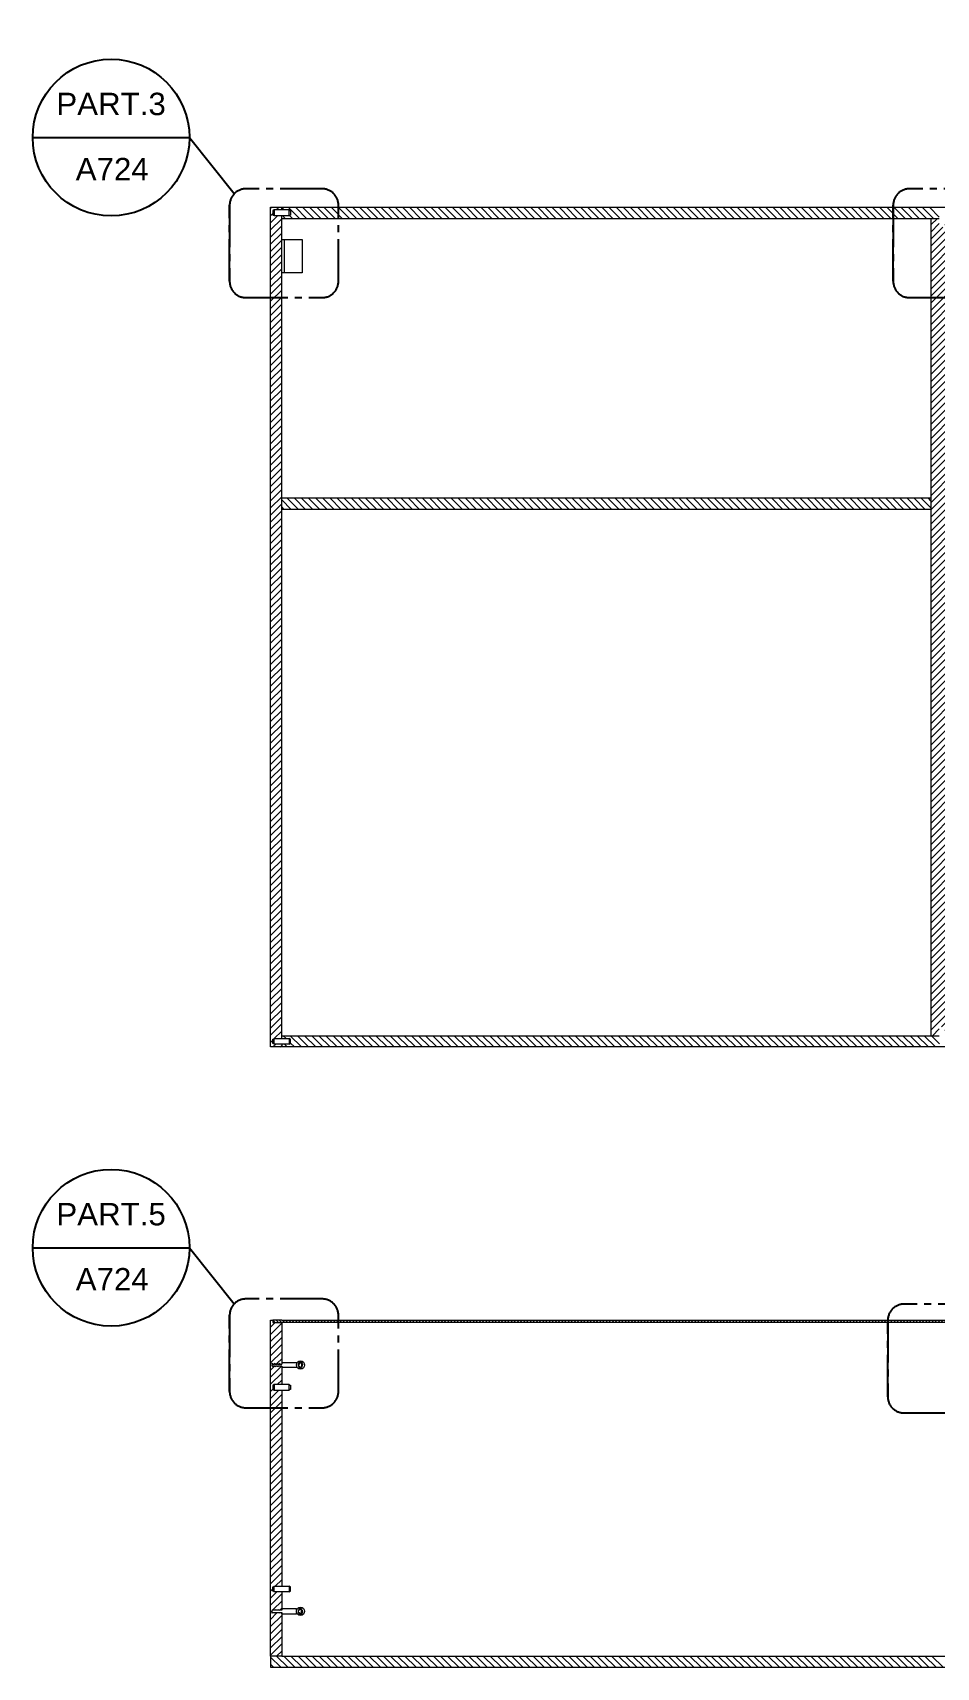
# Model space of a CAD drawing. Header units: inches. Extents: x 71 to 1987, y -506 to 120.
# Drawn here: x 887.3 to 968, y -166.8 to -20.8 of the extents above; entities that cross this region are included whole.
import ezdxf
from ezdxf.enums import TextEntityAlignment as Align

# ---------------------------------------------------------------- set-up
doc = ezdxf.new("R2010")
doc.units = ezdxf.units.IN
doc.header["$MEASUREMENT"] = 0
doc.linetypes.add('ACAD_ISO04W100', pattern=[30, 24, -3, 0, -3])
doc.linetypes.add('CENTER2', pattern=[1.125, 0.75, -0.125, 0.125, -0.125])
doc.layers.add('A-SECT A-MCUT', color=7, linetype='Continuous', lineweight=35)
doc.layers.add('assi', color=4, linetype='ACAD_ISO04W100')
doc.layers.add('viti', color=6, linetype='Continuous')
doc.styles.add('ARIAL', font='arial.ttf')

msp = doc.modelspace()

# ---------------------------------------------------------------- hatches: boundary and pattern name
at = {"layer": 'assi'}
h = msp.add_hatch(dxfattribs=at)
h.set_pattern_fill('ANSI31', color=256, scale=3.6)
h.paths.add_polyline_path([(910.3, 56.15), (910.14, 56.15), (910.12, 56.08), (910.08, 56.11), (910.1, 56.15), (909.93, 56.15), (909.9, 56.08), (909.87, 56.11), (909.88, 56.15), (909.71, 56.15), (909.68, 56.08), (909.65, 56.11), (909.67, 56.15), (909.49, 56.15), (909.47, 56.08), (909.44, 56.11), (909.45, 56.14, -0.339949), (909.44, 56.34), (909.51, 56.34), (909.54, 56.42), (909.57, 56.39), (909.56, 56.34), (909.73, 56.34), (909.76, 56.42), (909.79, 56.39), (909.77, 56.34), (909.95, 56.34), (909.97, 56.42), (910, 56.39), (909.99, 56.34), (910.16, 56.34), (910.19, 56.42), (910.22, 56.39), (910.2, 56.34), (910.3, 56.34), (910.3, 56.47), (910.3, 56.75), (909.3, 56.75), (909.3, 48.51), (910.3, 48.51)])
h.paths.add_polyline_path([(910.3, 48.51), (909.3, 48.51), (909.3, -18.25), (910.3, -18.25), (910.3, -17.85), (910.2, -17.85), (910.22, -17.89), (910.19, -17.92), (910.15, -17.85), (909.99, -17.85), (910, -17.89), (909.98, -17.92), (909.94, -17.85), (909.77, -17.85), (909.79, -17.89), (909.76, -17.92), (909.72, -17.85), (909.56, -17.85), (909.57, -17.89), (909.55, -17.92), (909.5, -17.85), (909.44, -17.85, -0.339949), (909.45, -17.65), (909.44, -17.61), (909.46, -17.59), (909.5, -17.66), (909.67, -17.66), (909.65, -17.61), (909.68, -17.59), (909.72, -17.66), (909.88, -17.66), (909.87, -17.61), (909.89, -17.59), (909.94, -17.66), (910.1, -17.66), (910.08, -17.61), (910.11, -17.59), (910.15, -17.66), (910.3, -17.66), (910.3, -17.53)])
h.paths.add_polyline_path([(970.3, 48.51), (968.3, 48.51), (968.3, -17.25), (969.15, -17.25), (969.16, -17.24), (969.2, -17.25), (969.21, -17.25), (969.21, -17.08), (969.13, -17.06), (969.16, -17.03), (969.21, -17.04), (969.21, -16.87), (969.13, -16.84), (969.16, -16.81), (969.21, -16.83), (969.21, -16.65), (969.13, -16.62), (969.16, -16.59), (969.21, -16.61), (969.21, -16.43), (969.13, -16.41), (969.16, -16.38), (969.21, -16.39), (969.21, -16.22), (969.13, -16.19), (969.16, -16.16), (969.21, -16.18), (969.21, -16), (969.13, -15.98), (969.16, -15.95), (969.21, -15.96), (969.21, -15.79), (969.13, -15.76), (969.16, -15.73), (969.21, -15.74), (969.21, -15.57), (969.13, -15.54), (969.16, -15.51), (969.21, -15.53), (969.21, -15.35), (969.13, -15.33), (969.16, -15.3), (969.21, -15.31), (969.21, -15.14), (969.13, -15.11), (969.16, -15.08), (969.2, -15.09, -0.339949), (969.4, -15.08), (969.4, -15.16), (969.47, -15.19), (969.44, -15.22), (969.4, -15.2), (969.4, -15.38), (969.47, -15.4), (969.44, -15.43), (969.4, -15.42), (969.4, -15.59), (969.47, -15.62), (969.44, -15.65), (969.4, -15.63), (969.4, -15.81), (969.47, -15.83), (969.44, -15.86), (969.4, -15.85), (969.4, -16.02), (969.47, -16.05), (969.44, -16.08), (969.4, -16.07), (969.4, -16.24), (969.47, -16.27), (969.44, -16.3), (969.4, -16.28), (969.4, -16.46), (969.47, -16.48), (969.44, -16.51), (969.4, -16.5), (969.4, -16.67), (969.47, -16.7), (969.44, -16.73), (969.4, -16.71), (969.4, -16.89), (969.47, -16.91), (969.44, -16.95), (969.4, -16.93), (969.4, -17.1), (969.47, -17.13), (969.44, -17.16), (969.4, -17.15), (969.4, -17.25), (970.3, -17.25)])
h.paths.add_polyline_path([(970.3, 55.75), (969.4, 55.75), (969.4, 55.64), (969.44, 55.65), (969.47, 55.63), (969.44, 55.61), (969.4, 55.6), (969.4, 55.42), (969.44, 55.44), (969.47, 55.41), (969.44, 55.4), (969.4, 55.38), (969.4, 55.21), (969.44, 55.22), (969.47, 55.2), (969.44, 55.18), (969.4, 55.17), (969.4, 54.99), (969.44, 55.01), (969.47, 54.98), (969.44, 54.96), (969.4, 54.95), (969.4, 54.77), (969.44, 54.79), (969.47, 54.76), (969.44, 54.75), (969.4, 54.73), (969.4, 54.56), (969.44, 54.57), (969.47, 54.55), (969.44, 54.53), (969.4, 54.52), (969.4, 54.34), (969.44, 54.36), (969.47, 54.33), (969.44, 54.32), (969.4, 54.3), (969.4, 54.13), (969.44, 54.14), (969.47, 54.12), (969.44, 54.1), (969.4, 54.08), (969.4, 53.91), (969.44, 53.93), (969.47, 53.9), (969.44, 53.88), (969.4, 53.87), (969.4, 53.69), (969.44, 53.71), (969.47, 53.68), (969.44, 53.67), (969.4, 53.65), (969.4, 53.58, -0.339949), (969.2, 53.59), (969.16, 53.57), (969.14, 53.6), (969.16, 53.61), (969.21, 53.63), (969.21, 53.81), (969.16, 53.79), (969.14, 53.82), (969.16, 53.83), (969.21, 53.85), (969.21, 54.02), (969.16, 54.01), (969.14, 54.03), (969.16, 54.05), (969.21, 54.06), (969.21, 54.24), (969.16, 54.22), (969.14, 54.25), (969.16, 54.26), (969.21, 54.28), (969.21, 54.45), (969.16, 54.44), (969.14, 54.46), (969.16, 54.48), (969.21, 54.5), (969.21, 54.67), (969.16, 54.65), (969.14, 54.68), (969.16, 54.7), (969.21, 54.71), (969.21, 54.89), (969.16, 54.87), (969.14, 54.9), (969.16, 54.91), (969.21, 54.93), (969.21, 55.1), (969.16, 55.09), (969.14, 55.11), (969.16, 55.13), (969.21, 55.14), (969.21, 55.32), (969.16, 55.3), (969.14, 55.33), (969.16, 55.34), (969.21, 55.36), (969.21, 55.53), (969.16, 55.52), (969.14, 55.55), (969.16, 55.56), (969.21, 55.58), (969.21, 55.75), (969.2, 55.75), (969.16, 55.74), (969.15, 55.75), (968.3, 55.75), (968.3, 48.51), (970.3, 48.51)])
h.paths.add_polyline_path([(1029.3, 56.75), (1028.3, 56.75), (1028.3, 56.34), (1028.4, 56.34), (1028.38, 56.39), (1028.42, 56.42), (1028.44, 56.34), (1028.62, 56.34), (1028.6, 56.39), (1028.63, 56.42), (1028.66, 56.34), (1028.83, 56.34), (1028.82, 56.39), (1028.85, 56.42), (1028.87, 56.34), (1029.05, 56.34), (1029.03, 56.39), (1029.06, 56.42), (1029.09, 56.34), (1029.16, 56.34, -0.339949), (1029.16, 56.14), (1029.17, 56.11), (1029.14, 56.08), (1029.11, 56.15), (1028.94, 56.15), (1028.95, 56.11), (1028.92, 56.08), (1028.9, 56.15), (1028.72, 56.15), (1028.74, 56.11), (1028.71, 56.08), (1028.68, 56.15), (1028.5, 56.15), (1028.52, 56.11), (1028.49, 56.08), (1028.46, 56.15), (1028.3, 56.15), (1028.3, 56.02), (1028.3, -17.66), (1028.46, -17.66), (1028.48, -17.61), (1028.49, -17.59), (1028.57, -17.66), (1028.68, -17.66), (1028.69, -17.61), (1028.71, -17.59), (1028.78, -17.66), (1028.9, -17.66), (1028.91, -17.61), (1028.93, -17.59), (1029, -17.66), (1029.11, -17.66), (1029.13, -17.61), (1029.14, -17.59), (1029.15, -17.64, -0.36519), (1029.16, -17.85), (1029.09, -17.85), (1029.07, -17.89), (1029.06, -17.92), (1028.99, -17.85), (1028.87, -17.85), (1028.86, -17.89), (1028.84, -17.92), (1028.77, -17.85), (1028.66, -17.85), (1028.64, -17.89), (1028.63, -17.92), (1028.55, -17.85), (1028.44, -17.85), (1028.43, -17.89), (1028.41, -17.92), (1028.34, -17.85), (1028.3, -17.85), (1028.3, -17.98), (1028.3, -18.25), (1029.3, -18.25)])
h.paths.add_polyline_path([(909.56, -37.11), (908.88, -37.11), (908.79, -37.06), (908.76, -37.06), (908.76, -36.66), (908.79, -36.66), (908.88, -36.61), (909.56, -36.61), (909.56, -36.36), (908.56, -36.36), (908.56, -44.59), (909.56, -44.59)])
h.paths.add_polyline_path([(909.56, -44.59), (908.56, -44.59), (908.56, -111.36), (909.56, -111.36), (909.56, -111.11), (908.88, -111.11), (908.79, -111.06), (908.76, -111.06), (908.76, -110.66), (908.79, -110.66), (908.88, -110.61), (909.56, -110.61)])
h.paths.add_polyline_path([(969.56, -44.59), (967.56, -44.59), (967.56, -110.36), (968.31, -110.36), (968.31, -109.56), (968.76, -109.56), (968.81, -109.68), (968.81, -110.36), (969.56, -110.36)])
h.paths.add_polyline_path([(969.56, -37.36), (968.81, -37.36), (968.81, -38.16), (968.36, -38.16), (968.31, -38.03), (968.31, -37.36), (967.56, -37.36), (967.56, -44.59), (969.56, -44.59)])
h.paths.add_polyline_path([(1028.56, -36.36), (1027.56, -36.36), (1027.56, -36.61), (1028.36, -36.61), (1028.36, -37.06), (1028.24, -37.11), (1027.56, -37.11), (1027.56, -110.61), (1028.36, -110.61), (1028.36, -111.06), (1028.24, -111.11), (1027.56, -111.11), (1027.56, -111.36), (1028.56, -111.36)])
h = msp.add_hatch(dxfattribs=at)
h.set_pattern_fill('ANSI31', color=256, scale=3.6)
h.paths.add_polyline_path([(909.56, -135.97), (908.76, -135.97), (908.76, -135.77), (908.56, -135.77), (908.56, -144), (909.56, -144), (909.56, -142.02), (908.88, -142.02), (908.79, -141.97), (908.76, -141.97), (908.76, -141.57), (908.79, -141.57), (908.88, -141.52), (909.56, -141.52), (909.56, -139.86), (909.46, -139.86), (909.48, -139.91), (909.45, -139.94), (909.44, -139.91), (909.42, -139.86), (909.25, -139.86), (909.26, -139.91), (909.23, -139.94), (909.22, -139.91), (909.2, -139.86), (909.03, -139.86), (909.04, -139.91), (909.02, -139.94), (909, -139.91), (908.99, -139.86), (908.81, -139.86), (908.83, -139.91), (908.8, -139.94), (908.79, -139.91), (908.77, -139.86), (908.7, -139.86, -0.339949), (908.71, -139.67), (908.69, -139.63), (908.72, -139.6), (908.73, -139.63), (908.75, -139.68), (908.93, -139.68), (908.91, -139.63), (908.94, -139.6), (908.95, -139.63), (908.97, -139.68), (909.14, -139.68), (909.13, -139.63), (909.15, -139.6), (909.17, -139.63), (909.18, -139.68), (909.36, -139.68), (909.34, -139.63), (909.37, -139.6), (909.38, -139.63), (909.4, -139.68), (909.56, -139.68), (909.56, -139.54)])
h.paths.add_polyline_path([(909.56, -144), (908.56, -144), (908.56, -165.77), (909.56, -165.77), (909.56, -161.86), (909.4, -161.86), (909.38, -161.91), (909.37, -161.94), (909.34, -161.91), (909.36, -161.86), (909.18, -161.86), (909.17, -161.91), (909.15, -161.94), (909.13, -161.91), (909.14, -161.86), (908.97, -161.86), (908.95, -161.91), (908.94, -161.94), (908.91, -161.91), (908.93, -161.86), (908.75, -161.86), (908.73, -161.91), (908.72, -161.94), (908.69, -161.91), (908.71, -161.87, -0.339949), (908.7, -161.68), (908.77, -161.68), (908.79, -161.63), (908.8, -161.6), (908.83, -161.63), (908.81, -161.68), (908.99, -161.68), (909, -161.63), (909.02, -161.6), (909.04, -161.63), (909.03, -161.68), (909.2, -161.68), (909.22, -161.63), (909.23, -161.6), (909.26, -161.63), (909.25, -161.68), (909.42, -161.68), (909.44, -161.63), (909.45, -161.6), (909.48, -161.63), (909.46, -161.68), (909.56, -161.68), (909.56, -161.54), (909.56, -160.02), (908.88, -160.02), (908.79, -159.97), (908.76, -159.97), (908.76, -159.57), (908.79, -159.57), (908.88, -159.52), (909.56, -159.52)])
h.paths.add_polyline_path([(1028.56, -135.77), (1028.36, -135.77), (1028.36, -135.97), (1027.56, -135.97), (1027.56, -139.68), (1027.72, -139.68), (1027.74, -139.63), (1027.75, -139.6), (1027.82, -139.68), (1027.94, -139.68), (1027.95, -139.63), (1027.97, -139.6), (1028.04, -139.68), (1028.15, -139.68), (1028.17, -139.63), (1028.18, -139.6), (1028.26, -139.68), (1028.37, -139.68), (1028.38, -139.63), (1028.4, -139.6), (1028.4, -139.65, -0.36519), (1028.42, -139.86), (1028.35, -139.86), (1028.33, -139.91), (1028.32, -139.94), (1028.24, -139.86), (1028.13, -139.86), (1028.11, -139.91), (1028.1, -139.94), (1028.03, -139.86), (1027.91, -139.86), (1027.9, -139.91), (1027.88, -139.94), (1027.81, -139.86), (1027.7, -139.86), (1027.68, -139.91), (1027.67, -139.94), (1027.59, -139.86), (1027.56, -139.86), (1027.56, -139.99), (1027.56, -141.52), (1028.24, -141.52), (1028.33, -141.57), (1028.36, -141.57), (1028.36, -141.97), (1028.33, -141.97), (1028.24, -142.02), (1027.56, -142.02), (1027.56, -159.52), (1028.24, -159.52), (1028.33, -159.57), (1028.36, -159.57), (1028.36, -159.97), (1028.33, -159.97), (1028.24, -160.02), (1027.56, -160.02), (1027.56, -161.68), (1027.66, -161.68), (1027.64, -161.63), (1027.67, -161.6), (1027.7, -161.68), (1027.87, -161.68), (1027.86, -161.63), (1027.89, -161.6), (1027.91, -161.68), (1028.09, -161.68), (1028.07, -161.63), (1028.1, -161.6), (1028.13, -161.68), (1028.31, -161.68), (1028.29, -161.63), (1028.32, -161.6), (1028.35, -161.68), (1028.42, -161.68, -0.339949), (1028.41, -161.87), (1028.43, -161.91), (1028.39, -161.94), (1028.37, -161.86), (1028.19, -161.86), (1028.21, -161.91), (1028.18, -161.94), (1028.15, -161.86), (1027.98, -161.86), (1027.99, -161.91), (1027.96, -161.94), (1027.94, -161.86), (1027.76, -161.86), (1027.78, -161.91), (1027.75, -161.94), (1027.72, -161.86), (1027.56, -161.86), (1027.56, -161.99), (1027.56, -165.77), (1028.56, -165.77)])
h.paths.add_polyline_path([(1063.97, -138.47), (1063.45, -138.47), (1063.4, -138.44), (1063.4, -138.2), (1063.45, -138.17), (1063.97, -138.17), (1063.97, -138.14), (1063.97, -135.97), (1063.17, -135.97), (1063.17, -135.77), (1062.97, -135.77), (1062.97, -165.77), (1063.97, -165.77), (1063.97, -163.57), (1063.45, -163.57), (1063.4, -163.54), (1063.4, -163.3), (1063.45, -163.27), (1063.97, -163.27), (1063.97, -163.24)])
h.paths.add_polyline_path([(1123.97, -141.2), (1121.97, -141.2), (1121.97, -163.27), (1122.5, -163.27), (1122.55, -163.3), (1122.55, -163.54), (1122.5, -163.57), (1121.97, -163.57), (1121.97, -163.6), (1121.97, -165.77), (1123.97, -165.77), (1123.97, -163.57), (1123.45, -163.57), (1123.4, -163.54), (1123.4, -163.3), (1123.45, -163.27), (1123.97, -163.27), (1123.97, -163.24)])
h.paths.add_polyline_path([(1123.97, -138.47), (1123.45, -138.47), (1123.4, -138.44), (1123.4, -138.2), (1123.45, -138.17), (1123.97, -138.17), (1123.97, -138.14), (1123.97, -135.97), (1121.97, -135.97), (1121.97, -138.17), (1122.5, -138.17), (1122.55, -138.2), (1122.55, -138.44), (1122.5, -138.47), (1121.97, -138.47), (1121.97, -138.5), (1121.97, -141.2), (1123.97, -141.2)])
h.paths.add_polyline_path([(1182.97, -135.77), (1182.77, -135.77), (1182.77, -135.97), (1181.97, -135.97), (1181.97, -138.17), (1182.5, -138.17), (1182.55, -138.2), (1182.55, -138.44), (1182.5, -138.47), (1181.97, -138.47), (1181.97, -138.5), (1181.97, -163.27), (1182.5, -163.27), (1182.55, -163.3), (1182.55, -163.54), (1182.5, -163.57), (1181.97, -163.57), (1181.97, -163.6), (1181.97, -165.77), (1182.97, -165.77)])
h = msp.add_hatch(dxfattribs=at)
h.set_pattern_fill('ANSI31', color=256, scale=1.6, angle=90)
h.paths.add_polyline_path([(1028.36, -135.77), (1027.56, -135.77), (970.97, -135.77), (970.97, -135.97), (1027.56, -135.97), (1028.36, -135.97)])
h.paths.add_polyline_path([(970.97, -135.77), (966.31, -135.77), (966.31, -135.97), (970.97, -135.97)])
h.paths.add_polyline_path([(966.31, -135.77), (914.4, -135.77), (914.4, -135.97), (966.31, -135.97)])
h.paths.add_polyline_path([(914.4, -135.77), (909.56, -135.77), (908.76, -135.77), (908.76, -135.97), (909.56, -135.97), (914.4, -135.97)])

# ---------------------------------------------------------------- linework, layer by layer
for p, q in [((908.56, -111.36), (908.56, -36.36)), ((908.56, -36.36), (1028.56, -36.36)), ((909.56, -36.61), (909.56, -36.36)), ((909.56, -110.61), (909.56, -37.11)), ((909.56, -37.36), (968.31, -37.36)), ((967.56, -37.36), (967.56, -110.36)), ((967.56, -62.36), (909.56, -62.36)), ((967.56, -63.36), (909.56, -63.36)), ((909.56, -110.36), (968.31, -110.36)), ((1028.56, -111.36), (908.56, -111.36)), ((909.56, -111.11), (909.56, -111.36)), ((908.56, -165.77), (908.56, -135.77)), ((908.56, -135.77), (908.76, -135.77)), ((908.76, -135.77), (908.76, -135.97)), ((909.56, -135.77), (908.76, -135.77)), ((909.56, -135.77), (1027.56, -135.77)), ((908.76, -135.97), (909.56, -135.97)), ((909.56, -135.97), (909.56, -139.68)), ((1027.56, -135.97), (909.56, -135.97)), ((909.56, -139.86), (909.56, -141.52)), ((909.56, -142.02), (909.56, -159.52)), ((909.56, -160.02), (909.56, -161.68)), ((909.56, -161.86), (909.56, -165.77)), ((909.56, -165.77), (908.56, -165.77)), ((908.56, -165.77), (908.56, -166.77)), ((909.56, -165.77), (1027.56, -165.77)), ((908.56, -166.77), (1028.56, -166.77))]:
    msp.add_line(p, q)
at = {"layer": 'A-SECT A-MCUT'}
for p, q in [((887.32, -30.14), (901.32, -30.14)), ((901.32, -30.14), (905.33, -35.14)), ((887.32, -129.3), (901.32, -129.3)), ((901.32, -129.3), (905.33, -134.3))]:
    msp.add_line(p, q, dxfattribs=at)
at = {"layer": 'A-SECT A-MCUT', "linetype": 'CENTER2', "ltscale": 5}
for points in [[(904.91, -42.98, 0.414214), (906.37, -44.44), (913.17, -44.44, 0.414214), (914.63, -42.98), (914.63, -36.17, 0.414214), (913.17, -34.72), (906.37, -34.72, 0.414214), (904.91, -36.17), (904.91, -42.98), (904.91, -36.17)], [(964.19, -42.98, 0.414214), (965.65, -44.44), (972.45, -44.44, 0.414214), (973.91, -42.98), (973.91, -36.17, 0.414214), (972.45, -34.72), (965.65, -34.72, 0.414214), (964.19, -36.17), (964.19, -42.98), (964.19, -36.17)], [(904.91, -142.14, 0.414214), (906.37, -143.59), (913.17, -143.59, 0.414214), (914.63, -142.14), (914.63, -135.33, 0.414214), (913.17, -133.87), (906.37, -133.87, 0.414214), (904.91, -135.33), (904.91, -142.14), (904.91, -135.33)], [(963.7, -142.6, 0.414214), (965.16, -144.05), (971.96, -144.05, 0.414214), (973.42, -142.6), (973.42, -135.79, 0.414214), (971.96, -134.33), (965.16, -134.33, 0.414214), (963.7, -135.79), (963.7, -142.6), (963.7, -135.79)]]:
    msp.add_lwpolyline(points, format="xyb", dxfattribs=at)
at = {"layer": 'A-SECT A-MCUT'}
for centre in [(894.32, -30.14), (894.32, -129.3)]:
    msp.add_circle(centre, 7, dxfattribs=at)
at = {"layer": 'assi', "linetype": 'Continuous'}
for p, q in [((909.77, -36.61), (909.56, -36.4)), ((911.15, -37.36), (910.15, -36.36)), ((911.79, -37.36), (910.79, -36.36)), ((912.43, -37.36), (911.43, -36.36)), ((913.06, -37.36), (912.06, -36.36)), ((913.7, -37.36), (912.7, -36.36)), ((914.34, -37.36), (913.34, -36.36)), ((914.4, -36.78), (913.97, -36.36)), ((915.61, -37.36), (914.61, -36.36)), ((916.24, -37.36), (915.24, -36.36)), ((916.88, -37.36), (915.88, -36.36)), ((917.52, -37.36), (916.52, -36.36)), ((918.15, -37.36), (917.15, -36.36)), ((918.79, -37.36), (917.79, -36.36)), ((919.43, -37.36), (918.43, -36.36)), ((920.06, -37.36), (919.06, -36.36)), ((920.7, -37.36), (919.7, -36.36)), ((921.34, -37.36), (920.34, -36.36)), ((921.97, -37.36), (920.97, -36.36)), ((922.61, -37.36), (921.61, -36.36)), ((923.24, -37.36), (922.24, -36.36)), ((923.88, -37.36), (922.88, -36.36)), ((924.52, -37.36), (923.52, -36.36)), ((925.15, -37.36), (924.15, -36.36)), ((925.79, -37.36), (924.79, -36.36)), ((926.43, -37.36), (925.43, -36.36)), ((927.06, -37.36), (926.06, -36.36)), ((927.7, -37.36), (926.7, -36.36)), ((928.34, -37.36), (927.34, -36.36)), ((928.97, -37.36), (927.97, -36.36)), ((929.61, -37.36), (928.61, -36.36)), ((930.25, -37.36), (929.25, -36.36)), ((930.88, -37.36), (929.88, -36.36)), ((931.52, -37.36), (930.52, -36.36)), ((932.15, -37.36), (931.15, -36.36)), ((932.79, -37.36), (931.79, -36.36)), ((933.43, -37.36), (932.43, -36.36)), ((934.06, -37.36), (933.06, -36.36)), ((934.7, -37.36), (933.7, -36.36)), ((935.34, -37.36), (934.34, -36.36)), ((935.97, -37.36), (934.97, -36.36)), ((936.61, -37.36), (935.61, -36.36)), ((937.25, -37.36), (936.25, -36.36)), ((937.88, -37.36), (936.88, -36.36)), ((938.52, -37.36), (937.52, -36.36)), ((939.15, -37.36), (938.15, -36.36)), ((939.79, -37.36), (938.79, -36.36)), ((940.43, -37.36), (939.43, -36.36)), ((941.06, -37.36), (940.06, -36.36)), ((941.7, -37.36), (940.7, -36.36)), ((942.34, -37.36), (941.34, -36.36)), ((942.97, -37.36), (941.97, -36.36)), ((943.61, -37.36), (942.61, -36.36)), ((944.25, -37.36), (943.25, -36.36)), ((944.88, -37.36), (943.88, -36.36)), ((945.52, -37.36), (944.52, -36.36)), ((946.16, -37.36), (945.16, -36.36)), ((946.79, -37.36), (945.79, -36.36)), ((947.43, -37.36), (946.43, -36.36)), ((948.06, -37.36), (947.06, -36.36)), ((948.7, -37.36), (947.7, -36.36)), ((949.34, -37.36), (948.34, -36.36)), ((949.97, -37.36), (948.97, -36.36)), ((950.61, -37.36), (949.61, -36.36)), ((951.25, -37.36), (950.25, -36.36)), ((951.88, -37.36), (950.88, -36.36)), ((952.52, -37.36), (951.52, -36.36)), ((953.16, -37.36), (952.16, -36.36)), ((953.79, -37.36), (952.79, -36.36)), ((954.43, -37.36), (953.43, -36.36)), ((955.06, -37.36), (954.06, -36.36)), ((955.7, -37.36), (954.7, -36.36)), ((956.34, -37.36), (955.34, -36.36)), ((956.97, -37.36), (955.97, -36.36)), ((957.61, -37.36), (956.61, -36.36)), ((958.25, -37.36), (957.25, -36.36)), ((958.88, -37.36), (957.88, -36.36)), ((959.52, -37.36), (958.52, -36.36)), ((960.16, -37.36), (959.16, -36.36)), ((960.79, -37.36), (959.79, -36.36)), ((961.43, -37.36), (960.43, -36.36)), ((962.07, -37.36), (961.07, -36.36)), ((962.7, -37.36), (961.7, -36.36)), ((963.34, -37.36), (962.34, -36.36)), ((963.97, -37.36), (962.97, -36.36)), ((964.61, -37.36), (963.61, -36.36)), ((965.25, -37.36), (964.25, -36.36)), ((965.42, -36.89), (964.88, -36.36)), ((966.52, -37.36), (965.52, -36.36)), ((967.16, -37.36), (966.16, -36.36)), ((967.79, -37.36), (966.79, -36.36)), ((968.31, -37.24), (967.43, -36.36)), ((909.88, -37.36), (909.63, -37.11)), ((910.52, -37.36), (910.26, -37.09)), ((914.97, -37.36), (914.4, -36.78)), ((965.88, -37.36), (965.42, -36.89)), ((910.42, -63.36), (909.56, -62.49)), ((911.06, -63.36), (910.06, -62.36)), ((911.7, -63.36), (910.7, -62.36)), ((912.33, -63.36), (911.33, -62.36)), ((912.97, -63.36), (911.97, -62.36)), ((913.61, -63.36), (912.61, -62.36)), ((914.24, -63.36), (913.24, -62.36)), ((914.88, -63.36), (913.88, -62.36)), ((915.52, -63.36), (914.52, -62.36)), ((916.15, -63.36), (915.15, -62.36)), ((916.79, -63.36), (915.79, -62.36)), ((917.43, -63.36), (916.43, -62.36)), ((918.06, -63.36), (917.06, -62.36)), ((918.7, -63.36), (917.7, -62.36)), ((919.33, -63.36), (918.33, -62.36)), ((919.97, -63.36), (918.97, -62.36)), ((920.61, -63.36), (919.61, -62.36)), ((921.24, -63.36), (920.24, -62.36)), ((921.88, -63.36), (920.88, -62.36)), ((922.52, -63.36), (921.52, -62.36)), ((923.15, -63.36), (922.15, -62.36)), ((923.79, -63.36), (922.79, -62.36)), ((924.43, -63.36), (923.43, -62.36)), ((925.06, -63.36), (924.06, -62.36)), ((925.7, -63.36), (924.7, -62.36)), ((926.33, -63.36), (925.33, -62.36)), ((926.97, -63.36), (925.97, -62.36)), ((927.61, -63.36), (926.61, -62.36)), ((928.24, -63.36), (927.24, -62.36)), ((928.88, -63.36), (927.88, -62.36)), ((929.52, -63.36), (928.52, -62.36)), ((930.15, -63.36), (929.15, -62.36)), ((930.79, -63.36), (929.79, -62.36)), ((931.43, -63.36), (930.43, -62.36)), ((932.06, -63.36), (931.06, -62.36)), ((932.7, -63.36), (931.7, -62.36)), ((933.34, -63.36), (932.34, -62.36)), ((933.97, -63.36), (932.97, -62.36)), ((934.61, -63.36), (933.61, -62.36)), ((935.24, -63.36), (934.24, -62.36)), ((935.88, -63.36), (934.88, -62.36)), ((936.52, -63.36), (935.52, -62.36)), ((937.15, -63.36), (936.15, -62.36)), ((937.79, -63.36), (936.79, -62.36)), ((938.43, -63.36), (937.43, -62.36)), ((939.06, -63.36), (938.06, -62.36)), ((939.7, -63.36), (938.7, -62.36)), ((940.34, -63.36), (939.34, -62.36)), ((940.97, -63.36), (939.97, -62.36)), ((941.61, -63.36), (940.61, -62.36)), ((942.24, -63.36), (941.24, -62.36)), ((942.88, -63.36), (941.88, -62.36)), ((943.52, -63.36), (942.52, -62.36)), ((944.15, -63.36), (943.15, -62.36)), ((944.79, -63.36), (943.79, -62.36)), ((945.43, -63.36), (944.43, -62.36)), ((946.06, -63.36), (945.06, -62.36)), ((946.7, -63.36), (945.7, -62.36)), ((947.34, -63.36), (946.34, -62.36)), ((947.97, -63.36), (946.97, -62.36)), ((948.61, -63.36), (947.61, -62.36)), ((949.24, -63.36), (948.24, -62.36)), ((949.88, -63.36), (948.88, -62.36)), ((950.52, -63.36), (949.52, -62.36)), ((951.15, -63.36), (950.15, -62.36)), ((951.79, -63.36), (950.79, -62.36)), ((952.43, -63.36), (951.43, -62.36)), ((953.06, -63.36), (952.06, -62.36)), ((953.7, -63.36), (952.7, -62.36)), ((954.34, -63.36), (953.34, -62.36)), ((954.97, -63.36), (953.97, -62.36)), ((955.61, -63.36), (954.61, -62.36)), ((956.25, -63.36), (955.25, -62.36)), ((956.88, -63.36), (955.88, -62.36)), ((957.52, -63.36), (956.52, -62.36)), ((958.15, -63.36), (957.15, -62.36)), ((958.79, -63.36), (957.79, -62.36)), ((959.43, -63.36), (958.43, -62.36)), ((960.06, -63.36), (959.06, -62.36)), ((960.7, -63.36), (959.7, -62.36)), ((961.34, -63.36), (960.34, -62.36)), ((961.97, -63.36), (960.97, -62.36)), ((962.61, -63.36), (961.61, -62.36)), ((963.25, -63.36), (962.25, -62.36)), ((963.88, -63.36), (962.88, -62.36)), ((964.52, -63.36), (963.52, -62.36)), ((965.15, -63.36), (964.15, -62.36)), ((965.79, -63.36), (964.79, -62.36)), ((966.43, -63.36), (965.43, -62.36)), ((967.06, -63.36), (966.06, -62.36)), ((967.56, -63.21), (966.7, -62.36)), ((967.56, -62.58), (967.34, -62.36)), ((909.79, -63.36), (909.56, -63.13)), ((909.95, -110.61), (909.7, -110.36)), ((911.33, -111.36), (910.33, -110.36)), ((911.97, -111.36), (910.97, -110.36)), ((912.6, -111.36), (911.6, -110.36)), ((913.24, -111.36), (912.24, -110.36)), ((913.88, -111.36), (912.88, -110.36)), ((914.51, -111.36), (913.51, -110.36)), ((915.15, -111.36), (914.15, -110.36)), ((915.79, -111.36), (914.79, -110.36)), ((916.42, -111.36), (915.42, -110.36)), ((917.06, -111.36), (916.06, -110.36)), ((917.7, -111.36), (916.7, -110.36)), ((918.33, -111.36), (917.33, -110.36)), ((918.97, -111.36), (917.97, -110.36)), ((919.6, -111.36), (918.6, -110.36)), ((920.24, -111.36), (919.24, -110.36)), ((920.88, -111.36), (919.88, -110.36)), ((921.51, -111.36), (920.51, -110.36)), ((922.15, -111.36), (921.15, -110.36)), ((922.79, -111.36), (921.79, -110.36)), ((923.42, -111.36), (922.42, -110.36)), ((924.06, -111.36), (923.06, -110.36)), ((924.7, -111.36), (923.7, -110.36)), ((925.33, -111.36), (924.33, -110.36)), ((925.97, -111.36), (924.97, -110.36)), ((926.6, -111.36), (925.6, -110.36)), ((927.24, -111.36), (926.24, -110.36)), ((927.88, -111.36), (926.88, -110.36)), ((928.51, -111.36), (927.51, -110.36)), ((929.15, -111.36), (928.15, -110.36)), ((929.79, -111.36), (928.79, -110.36)), ((930.42, -111.36), (929.42, -110.36)), ((931.06, -111.36), (930.06, -110.36)), ((931.7, -111.36), (930.7, -110.36)), ((932.33, -111.36), (931.33, -110.36)), ((932.97, -111.36), (931.97, -110.36)), ((933.61, -111.36), (932.61, -110.36)), ((934.24, -111.36), (933.24, -110.36)), ((934.88, -111.36), (933.88, -110.36)), ((935.51, -111.36), (934.51, -110.36)), ((936.15, -111.36), (935.15, -110.36)), ((936.79, -111.36), (935.79, -110.36)), ((937.42, -111.36), (936.42, -110.36)), ((938.06, -111.36), (937.06, -110.36)), ((938.7, -111.36), (937.7, -110.36)), ((939.33, -111.36), (938.33, -110.36)), ((939.97, -111.36), (938.97, -110.36)), ((940.61, -111.36), (939.61, -110.36)), ((941.24, -111.36), (940.24, -110.36)), ((941.88, -111.36), (940.88, -110.36)), ((942.51, -111.36), (941.51, -110.36)), ((943.15, -111.36), (942.15, -110.36)), ((943.79, -111.36), (942.79, -110.36)), ((944.42, -111.36), (943.42, -110.36)), ((945.06, -111.36), (944.06, -110.36)), ((945.7, -111.36), (944.7, -110.36)), ((946.33, -111.36), (945.33, -110.36)), ((946.97, -111.36), (945.97, -110.36)), ((947.61, -111.36), (946.61, -110.36)), ((948.24, -111.36), (947.24, -110.36)), ((948.88, -111.36), (947.88, -110.36)), ((949.52, -111.36), (948.52, -110.36)), ((950.15, -111.36), (949.15, -110.36)), ((950.79, -111.36), (949.79, -110.36)), ((951.42, -111.36), (950.42, -110.36)), ((952.06, -111.36), (951.06, -110.36)), ((952.7, -111.36), (951.7, -110.36)), ((953.33, -111.36), (952.33, -110.36)), ((953.97, -111.36), (952.97, -110.36)), ((954.61, -111.36), (953.61, -110.36)), ((955.24, -111.36), (954.24, -110.36)), ((955.88, -111.36), (954.88, -110.36)), ((956.52, -111.36), (955.52, -110.36)), ((957.15, -111.36), (956.15, -110.36)), ((957.79, -111.36), (956.79, -110.36)), ((958.42, -111.36), (957.42, -110.36)), ((959.06, -111.36), (958.06, -110.36)), ((959.7, -111.36), (958.7, -110.36)), ((960.33, -111.36), (959.33, -110.36)), ((960.97, -111.36), (959.97, -110.36)), ((961.61, -111.36), (960.61, -110.36)), ((962.24, -111.36), (961.24, -110.36)), ((962.88, -111.36), (961.88, -110.36)), ((963.52, -111.36), (962.52, -110.36)), ((964.15, -111.36), (963.15, -110.36)), ((964.79, -111.36), (963.79, -110.36)), ((965.43, -111.36), (964.43, -110.36)), ((966.06, -111.36), (965.06, -110.36)), ((966.7, -111.36), (965.7, -110.36)), ((967.33, -111.36), (966.33, -110.36)), ((967.97, -111.36), (966.97, -110.36)), ((968.34, -111.09), (967.61, -110.36)), ((910.06, -111.36), (909.81, -111.11)), ((910.7, -111.36), (910.36, -111.02)), ((909.47, -166.77), (908.56, -165.86)), ((910.11, -166.77), (909.11, -165.77)), ((910.74, -166.77), (909.74, -165.77)), ((911.38, -166.77), (910.38, -165.77)), ((912.02, -166.77), (911.02, -165.77)), ((912.65, -166.77), (911.65, -165.77)), ((913.29, -166.77), (912.29, -165.77)), ((913.92, -166.77), (912.92, -165.77)), ((914.56, -166.77), (913.56, -165.77)), ((915.2, -166.77), (914.2, -165.77)), ((915.83, -166.77), (914.83, -165.77)), ((916.47, -166.77), (915.47, -165.77)), ((917.11, -166.77), (916.11, -165.77)), ((917.74, -166.77), (916.74, -165.77)), ((918.38, -166.77), (917.38, -165.77)), ((919.02, -166.77), (918.02, -165.77)), ((919.65, -166.77), (918.65, -165.77)), ((920.29, -166.77), (919.29, -165.77)), ((920.92, -166.77), (919.92, -165.77)), ((921.56, -166.77), (920.56, -165.77)), ((922.2, -166.77), (921.2, -165.77)), ((922.83, -166.77), (921.83, -165.77)), ((923.47, -166.77), (922.47, -165.77)), ((924.11, -166.77), (923.11, -165.77)), ((924.74, -166.77), (923.74, -165.77)), ((925.38, -166.77), (924.38, -165.77)), ((926.02, -166.77), (925.02, -165.77)), ((926.65, -166.77), (925.65, -165.77)), ((927.29, -166.77), (926.29, -165.77)), ((927.93, -166.77), (926.93, -165.77)), ((928.56, -166.77), (927.56, -165.77)), ((929.2, -166.77), (928.2, -165.77)), ((929.83, -166.77), (928.83, -165.77)), ((930.47, -166.77), (929.47, -165.77)), ((931.11, -166.77), (930.11, -165.77)), ((931.74, -166.77), (930.74, -165.77)), ((932.38, -166.77), (931.38, -165.77)), ((933.02, -166.77), (932.02, -165.77)), ((933.65, -166.77), (932.65, -165.77)), ((934.29, -166.77), (933.29, -165.77)), ((934.93, -166.77), (933.93, -165.77)), ((935.56, -166.77), (934.56, -165.77)), ((936.2, -166.77), (935.2, -165.77)), ((936.83, -166.77), (935.83, -165.77)), ((937.47, -166.77), (936.47, -165.77)), ((938.11, -166.77), (937.11, -165.77)), ((938.74, -166.77), (937.74, -165.77)), ((939.38, -166.77), (938.38, -165.77)), ((940.02, -166.77), (939.02, -165.77)), ((940.65, -166.77), (939.65, -165.77)), ((941.29, -166.77), (940.29, -165.77)), ((941.93, -166.77), (940.93, -165.77)), ((942.56, -166.77), (941.56, -165.77)), ((943.2, -166.77), (942.2, -165.77)), ((943.83, -166.77), (942.83, -165.77)), ((944.47, -166.77), (943.47, -165.77)), ((945.11, -166.77), (944.11, -165.77)), ((945.74, -166.77), (944.74, -165.77)), ((946.38, -166.77), (945.38, -165.77)), ((947.02, -166.77), (946.02, -165.77)), ((947.65, -166.77), (946.65, -165.77)), ((948.29, -166.77), (947.29, -165.77)), ((948.93, -166.77), (947.93, -165.77)), ((949.56, -166.77), (948.56, -165.77)), ((950.2, -166.77), (949.2, -165.77)), ((950.84, -166.77), (949.84, -165.77)), ((951.47, -166.77), (950.47, -165.77)), ((952.11, -166.77), (951.11, -165.77)), ((952.74, -166.77), (951.74, -165.77)), ((953.38, -166.77), (952.38, -165.77)), ((954.02, -166.77), (953.02, -165.77)), ((954.65, -166.77), (953.65, -165.77)), ((955.29, -166.77), (954.29, -165.77)), ((955.93, -166.77), (954.93, -165.77)), ((956.56, -166.77), (955.56, -165.77)), ((957.2, -166.77), (956.2, -165.77)), ((957.84, -166.77), (956.84, -165.77)), ((958.47, -166.77), (957.47, -165.77)), ((959.11, -166.77), (958.11, -165.77)), ((959.74, -166.77), (958.74, -165.77)), ((960.38, -166.77), (959.38, -165.77)), ((961.02, -166.77), (960.02, -165.77)), ((961.65, -166.77), (960.65, -165.77)), ((962.29, -166.77), (961.29, -165.77)), ((962.93, -166.77), (961.93, -165.77)), ((963.56, -166.77), (962.56, -165.77)), ((964.2, -166.77), (963.2, -165.77)), ((964.84, -166.77), (963.84, -165.77)), ((965.47, -166.77), (964.47, -165.77)), ((966.11, -166.77), (965.11, -165.77)), ((966.75, -166.77), (965.75, -165.77)), ((967.38, -166.77), (966.38, -165.77)), ((968.02, -166.77), (967.02, -165.77)), ((968.65, -166.77), (967.65, -165.77)), ((908.83, -166.77), (908.56, -166.5))]:
    msp.add_line(p, q, dxfattribs=at)
at = {"layer": 'viti'}
for p, q in [((908.79, -36.66), (908.76, -36.66)), ((908.76, -36.66), (908.76, -37.06)), ((908.76, -37.06), (908.79, -37.06)), ((908.88, -36.61), (908.79, -36.66)), ((908.79, -37.06), (908.88, -37.11)), ((910.24, -36.61), (908.88, -36.61)), ((908.88, -36.61), (908.88, -37.11)), ((908.88, -37.11), (910.24, -37.11)), ((910.24, -37.11), (910.24, -36.61)), ((910.24, -36.61), (910.33, -36.66)), ((910.33, -37.06), (910.24, -37.11)), ((910.33, -36.66), (910.36, -36.66)), ((910.36, -37.06), (910.33, -37.06)), ((910.36, -36.66), (910.36, -37.06)), ((909.56, -39.26), (911.38, -39.26)), ((909.81, -42.23), (909.81, -39.26)), ((911.38, -39.26), (911.38, -42.23)), ((911.38, -42.23), (909.56, -42.23)), ((908.76, -111.06), (908.76, -110.66)), ((908.76, -110.66), (908.79, -110.66)), ((908.79, -110.66), (908.88, -110.61)), ((908.88, -111.11), (908.88, -110.61)), ((908.88, -110.61), (910.24, -110.61)), ((910.24, -110.61), (910.24, -111.11)), ((910.33, -110.66), (910.24, -110.61)), ((910.36, -110.66), (910.33, -110.66)), ((910.36, -111.06), (910.36, -110.66)), ((908.79, -111.06), (908.76, -111.06)), ((908.88, -111.11), (908.79, -111.06)), ((910.24, -111.11), (908.88, -111.11)), ((910.24, -111.11), (910.33, -111.06)), ((910.33, -111.06), (910.36, -111.06)), ((908.69, -139.63), (908.72, -139.6)), ((908.71, -139.68), (908.69, -139.63)), ((908.7, -139.68), (908.71, -139.68)), ((908.77, -139.86), (908.7, -139.86)), ((908.72, -139.6), (908.73, -139.63)), ((908.73, -139.63), (908.75, -139.68)), ((908.75, -139.68), (908.93, -139.68)), ((908.79, -139.91), (908.77, -139.86)), ((908.8, -139.94), (908.79, -139.91)), ((908.83, -139.91), (908.8, -139.94)), ((908.99, -139.86), (908.81, -139.86)), ((908.81, -139.86), (908.83, -139.91)), ((908.91, -139.63), (908.94, -139.6)), ((908.93, -139.68), (908.91, -139.63)), ((908.94, -139.6), (908.95, -139.63)), ((908.95, -139.63), (908.97, -139.68)), ((908.97, -139.68), (909.14, -139.68)), ((909, -139.91), (908.99, -139.86)), ((909.02, -139.94), (909, -139.91)), ((909.04, -139.91), (909.02, -139.94)), ((909.2, -139.86), (909.03, -139.86)), ((909.03, -139.86), (909.04, -139.91)), ((909.13, -139.63), (909.15, -139.6)), ((909.14, -139.68), (909.13, -139.63)), ((909.15, -139.6), (909.17, -139.63)), ((909.17, -139.63), (909.18, -139.68)), ((909.18, -139.68), (909.36, -139.68)), ((909.22, -139.91), (909.2, -139.86)), ((909.23, -139.94), (909.22, -139.91)), ((909.26, -139.91), (909.23, -139.94)), ((909.42, -139.86), (909.25, -139.86)), ((909.25, -139.86), (909.26, -139.91)), ((909.34, -139.63), (909.37, -139.6)), ((909.36, -139.68), (909.34, -139.63)), ((909.37, -139.6), (909.38, -139.63)), ((909.38, -139.63), (909.4, -139.68)), ((909.4, -139.68), (909.56, -139.68)), ((909.44, -139.91), (909.42, -139.86)), ((909.45, -139.94), (909.44, -139.91)), ((909.48, -139.91), (909.45, -139.94)), ((909.56, -139.86), (909.46, -139.86)), ((909.46, -139.86), (909.48, -139.91)), ((909.56, -139.54), (909.56, -139.68)), ((909.56, -139.54), (910.88, -139.54)), ((909.56, -139.86), (909.56, -139.99)), ((910.88, -139.99), (909.56, -139.99)), ((910.88, -139.54), (910.88, -139.68)), ((910.88, -139.68), (910.89, -139.68)), ((910.88, -139.86), (910.88, -139.99)), ((910.89, -139.86), (910.88, -139.86)), ((911.05, -139.68), (911.14, -139.68)), ((911.14, -139.86), (911.06, -139.86)), ((911.14, -139.68), (911.14, -139.59)), ((911.14, -139.59), (911.34, -139.59)), ((911.14, -139.86), (911.14, -139.95)), ((911.14, -139.95), (911.34, -139.95)), ((911.34, -139.59), (911.34, -139.95)), ((908.79, -141.57), (908.76, -141.57)), ((908.76, -141.57), (908.76, -141.97)), ((908.88, -141.52), (908.79, -141.57)), ((910.24, -141.52), (908.88, -141.52)), ((908.88, -141.52), (908.88, -142.02)), ((910.24, -142.02), (910.24, -141.52)), ((910.24, -141.52), (910.33, -141.57)), ((910.33, -141.57), (910.36, -141.57)), ((910.36, -141.57), (910.36, -141.97)), ((908.76, -141.97), (908.79, -141.97)), ((908.79, -141.97), (908.88, -142.02)), ((908.88, -142.02), (910.24, -142.02)), ((910.33, -141.97), (910.24, -142.02)), ((910.36, -141.97), (910.33, -141.97)), ((908.76, -159.97), (908.76, -159.57)), ((908.76, -159.57), (908.79, -159.57)), ((908.79, -159.97), (908.76, -159.97)), ((908.79, -159.57), (908.88, -159.52)), ((908.88, -160.02), (908.79, -159.97)), ((908.88, -160.02), (908.88, -159.52)), ((908.88, -159.52), (910.24, -159.52)), ((910.24, -160.02), (908.88, -160.02)), ((910.24, -159.52), (910.24, -160.02)), ((910.33, -159.57), (910.24, -159.52)), ((910.24, -160.02), (910.33, -159.97)), ((910.36, -159.57), (910.33, -159.57)), ((910.33, -159.97), (910.36, -159.97)), ((910.36, -159.97), (910.36, -159.57)), ((908.71, -161.86), (908.69, -161.91)), ((908.69, -161.91), (908.72, -161.94)), ((908.77, -161.68), (908.7, -161.68)), ((908.7, -161.86), (908.71, -161.86)), ((908.72, -161.94), (908.73, -161.91)), ((908.73, -161.91), (908.75, -161.86)), ((908.75, -161.86), (908.93, -161.86)), ((908.79, -161.63), (908.77, -161.68)), ((908.8, -161.6), (908.79, -161.63)), ((908.83, -161.63), (908.8, -161.6)), ((908.81, -161.68), (908.83, -161.63)), ((908.99, -161.68), (908.81, -161.68)), ((908.93, -161.86), (908.91, -161.91)), ((908.91, -161.91), (908.94, -161.94)), ((908.94, -161.94), (908.95, -161.91)), ((908.95, -161.91), (908.97, -161.86)), ((908.97, -161.86), (909.14, -161.86)), ((909, -161.63), (908.99, -161.68)), ((909.02, -161.6), (909, -161.63)), ((909.04, -161.63), (909.02, -161.6)), ((909.03, -161.68), (909.04, -161.63)), ((909.2, -161.68), (909.03, -161.68)), ((909.14, -161.86), (909.13, -161.91)), ((909.13, -161.91), (909.15, -161.94)), ((909.15, -161.94), (909.17, -161.91)), ((909.17, -161.91), (909.18, -161.86)), ((909.18, -161.86), (909.36, -161.86)), ((909.22, -161.63), (909.2, -161.68)), ((909.23, -161.6), (909.22, -161.63)), ((909.26, -161.63), (909.23, -161.6)), ((909.25, -161.68), (909.26, -161.63)), ((909.42, -161.68), (909.25, -161.68)), ((909.36, -161.86), (909.34, -161.91)), ((909.34, -161.91), (909.37, -161.94)), ((909.37, -161.94), (909.38, -161.91)), ((909.38, -161.91), (909.4, -161.86)), ((909.4, -161.86), (909.56, -161.86)), ((909.44, -161.63), (909.42, -161.68)), ((909.45, -161.6), (909.44, -161.63)), ((909.48, -161.63), (909.45, -161.6)), ((909.46, -161.68), (909.48, -161.63)), ((909.56, -161.68), (909.46, -161.68)), ((909.56, -161.68), (909.56, -161.54)), ((910.88, -161.54), (909.56, -161.54)), ((909.56, -161.99), (909.56, -161.86)), ((909.56, -161.99), (910.88, -161.99)), ((910.88, -161.68), (910.88, -161.54)), ((910.89, -161.68), (910.88, -161.68)), ((910.88, -161.99), (910.88, -161.86)), ((910.88, -161.86), (910.89, -161.86)), ((911.05, -161.86), (911.14, -161.86)), ((911.14, -161.68), (911.06, -161.68)), ((911.14, -161.68), (911.14, -161.58)), ((911.14, -161.58), (911.34, -161.58)), ((911.14, -161.86), (911.14, -161.95)), ((911.14, -161.95), (911.34, -161.95)), ((911.34, -161.95), (911.34, -161.58))]:
    msp.add_line(p, q, dxfattribs=at)
for centre in [(911.24, -139.77), (911.24, -161.77)]:
    msp.add_circle(centre, 0.363, dxfattribs=at)
for centre, radius, start, end in [((908.83, -139.77), 0.162, 144.753, 215.247), ((911.35, -139.75), 0.313, 149.2914, 298.5509), ((911.26, -139.74), 0.234, 214.9149, 241.4814), ((911.23, -139.71), 0.188, 117.0529, 140.3045), ((911.24, -139.76), 0.241, 73.8445, 114.0858), ((911.22, -139.74), 0.224, 256.2811, 283.7189), ((911.22, -139.74), 0.224, 302.6304, 67.5114), ((908.83, -161.77), 0.162, 144.753, 215.247), ((911.35, -161.79), 0.313, 61.4491, 210.7086), ((911.26, -161.8), 0.234, 118.5186, 145.0851), ((911.23, -161.83), 0.188, 219.6955, 242.9471), ((911.24, -161.78), 0.241, 245.9142, 286.1555), ((911.22, -161.8), 0.224, 76.2811, 103.7189), ((911.22, -161.8), 0.224, 292.4886, 57.3696)]:
    msp.add_arc(centre, radius, start, end, dxfattribs=at)

# ---------------------------------------------------------------- texts
at = {"style": 'ARIAL'}
for tag, p in [('PART.3', (894.32, -26.14)), ('PART.5', (894.32, -125.3))]:
    msp.add_attdef(tag, text='1', height=2, dxfattribs=at).set_placement(p, align=Align.TOP_CENTER)
for p in [(891.16, -33.96), (891.16, -133.11)]:
    msp.add_attdef('A724', p, '', height=2, dxfattribs=at)

doc.saveas('drawing.dxf')
